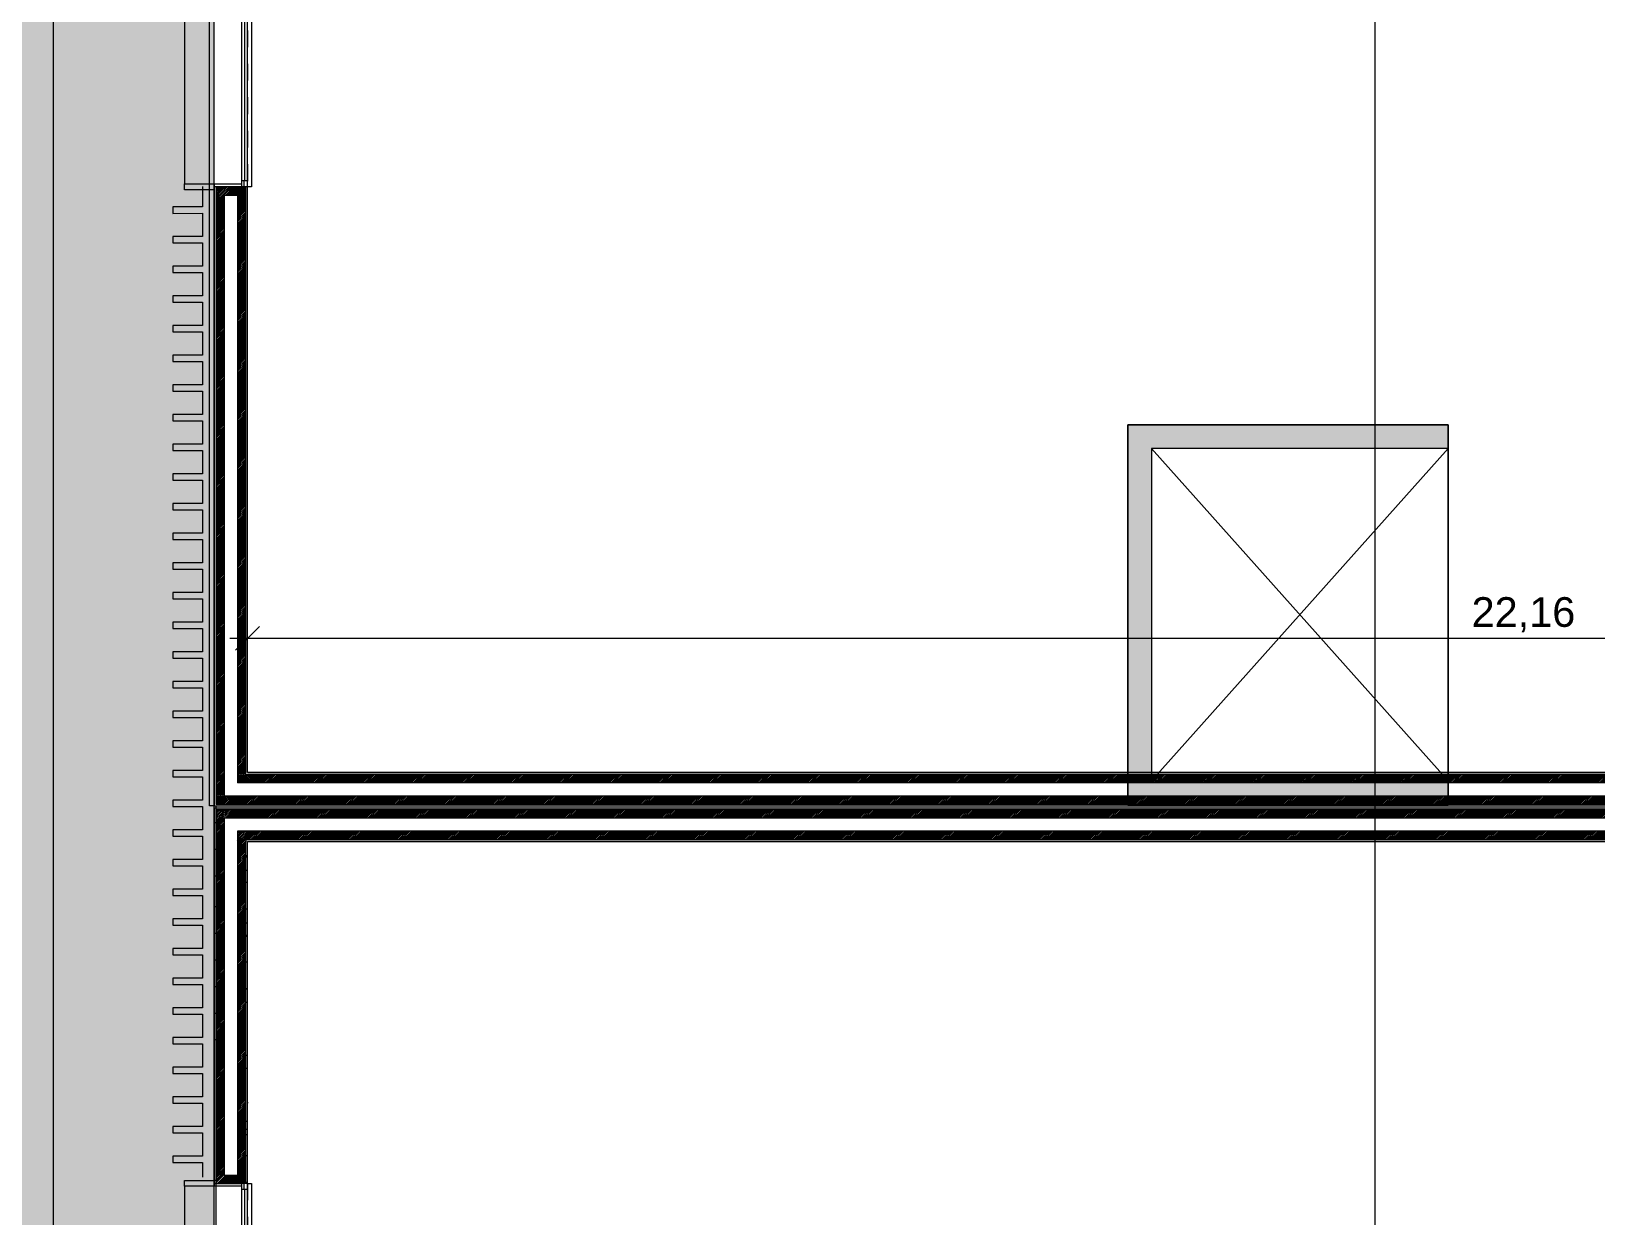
# Model space of a CAD drawing. Header units: millimetres. Extents: x -284281 to 1648660, y -821378 to -151356.
# Drawn here: x 161319 to 174504, y -234850 to -224868 of the extents above; entities that cross this region are included whole.
import ezdxf

# ---------------------------------------------------------------- set-up
doc = ezdxf.new("R2010")
doc.units = ezdxf.units.MM
doc.header["$MEASUREMENT"] = 0
doc.set_wipeout_variables(frame=1)
doc.linetypes.add('Traits', pattern=[282.222223, 141.111112, -141.111112])
doc.linetypes.add('Wipeout_Contour', pattern=[1000, 0, -1000])
for name, color, linetype in [('Cotations - 1_100', 7, 'Continuous'), ('Fenêtres ARCHICAD', 7, 'Continuous'), ('Marques - Coupes', 7, 'Continuous'), ('Nouveau_0', 7, 'Continuous'), ('Nouveau_Co-Structure', 7, 'Continuous'), ('Sols_ Dalles', 7, 'Continuous')]:
    doc.layers.add(name, color=color, linetype=linetype)
doc.styles.add('STYLE_GENERE_2', font='arial.ttf')
doc.dimstyles.new('STYLE_GENERE__1', dxfattribs={"dimtxt": 250, "dimasz": 190, "dimexe": 0.18, "dimexo": 0.0625, "dimgap": 0, "dimtad": 1, "dimtih": 1, "dimtoh": 1, "dimlfac": 0.001, "dimzin": 0, "dimdsep": 46, "dimtxsty": 'STYLE_GENERE_2', "dimblk": 'ARROWHEAD_6', "dimblk1": 'ARROWHEAD_6', "dimblk2": 'ARROWHEAD_6', "dimcen": 0.09, "dimse1": 1, "dimse2": 1, "dimclrd": 7, "dimclre": 7, "dimclrt": 7, "dimazin": 0, "dimtfac": 1, "dimtdec": 4, "dimtmove": 0, "dimatfit": 3, "dimfxl": 1, "dimtolj": 1, "dimtzin": 0, "dimarcsym": 0})
pattern_1 = [(45, (0, 175), (-55.68466, 55.68466), [0, -52.5, 0, -78.75]), (110, (175, 175), (74.000794, 26.934086), [0, -38.5, 0, -66.5])]
pattern_2 = [(45, (0, 0), (-7.0710678, 7.0710678), [])]

# ---------------------------------------------------------------- blocks, each defined once
blk = doc.blocks.new('Fenêtre 25_2')
at = {"layer": 'Fenêtres ARCHICAD', "color": 7, "linetype": 'Continuous', "lineweight": 5}
for p, q in [((-775, 480), (-825, 480)), ((-825, 480), (-825, 230)), ((-775, 480), (775, 480)), ((-775, 230), (-775, 480)), ((825, 480), (775, 480)), ((775, 480), (775, 230)), ((825, 230), (825, 480)), ((-825, 230), (-775, 230)), ((-825, 230), (-800, 230)), ((-825, 230), (-800, 230)), ((-775, 230), (-800, 230)), ((-800, 230), (-800, 0)), ((-800, 215), (-800, 230)), ((-800, 215), (-800, 230)), ((-800, 145), (-800, 215)), ((-800, 145), (-800, 215)), ((-800, 145), (-800, 215)), ((-800, 145), (-800, 215)), ((-775, 0), (-775, 230)), ((800, 230), (775, 230)), ((775, 230), (775, 0)), ((775, 230), (825, 230)), ((800, 0), (800, 230)), ((800, 215), (800, 230)), ((800, 215), (800, 230)), ((800, 230), (825, 230)), ((800, 230), (825, 230)), ((800, 145), (800, 215)), ((800, 145), (800, 215)), ((800, 145), (800, 215)), ((800, 145), (800, 215)), ((-800, 0), (-775, 0)), ((775, 0), (800, 0)), ((-800, -20), (800, -20)), ((-800, -50), (-800, -83)), ((-800, -83), (800, -83)), ((800, -83), (800, -50))]:
    blk.add_line(p, q, dxfattribs=at)
at = {"layer": 'Fenêtres ARCHICAD', "color": 7, "linetype": 'Traits', "lineweight": 5}
blk.add_line((-800, -50), (800, -50), dxfattribs=at)
at = {"color": 254, "linetype": 'Wipeout_Contour', "lineweight": 0, "ltscale": 3003.33026}
blk.add_wipeout([(-750, 0), (-750, -50), (750, -50), (750, 0)], dxfattribs=at).dxf.layer = 'Fenêtres ARCHICAD'
at = {"layer": 'Fenêtres ARCHICAD', "color": 7, "linetype": 'Continuous', "lineweight": 5}
for p, q in [((-800, 35), (-800, 145)), ((-800, 35), (-800, 145)), ((-800, 35), (-800, 145)), ((-800, 35), (-800, 145)), ((800, 35), (800, 145)), ((800, 35), (800, 145)), ((800, 35), (800, 145)), ((800, 35), (800, 145)), ((-800, 0), (-800, 35)), ((-800, 0), (-800, 35)), ((-800, 0), (-750, 0)), ((-800, -35), (-800, 0)), ((-800, -35), (-800, 0)), ((-750, 0), (-750, -50)), ((-750, 0), (750, 0)), ((750, -50), (750, 0)), ((750, 0), (800, 0)), ((800, 0), (800, 35)), ((800, 0), (800, 35)), ((800, -35), (800, 0)), ((800, -35), (800, 0)), ((-800, -50), (-800, -35)), ((-800, -50), (-800, -35)), ((-750, -50), (-800, -50)), ((-750, -25), (750, -25)), ((750, -50), (-750, -50)), ((800, -50), (750, -50)), ((800, -50), (800, -35)), ((800, -50), (800, -35))]:
    blk.add_line(p, q, dxfattribs=at)
blk = doc.blocks.new('Mur_10_1', base_point=(162861, -188434))
at = {"color": 254, "linetype": 'Wipeout_Contour', "lineweight": 0, "ltscale": 848699.429762}
blk.add_wipeout([(163141, -231116), (163126, -231131), (163141, -231131)], dxfattribs=at)
at = {"color": 254, "linetype": 'Wipeout_Contour', "lineweight": 0, "ltscale": 848891.2177}
blk.add_wipeout([(162876, -231381), (162861, -231396), (162876, -231396)], dxfattribs=at)
at = {"linetype": 'Continuous', "lineweight": 5, "true_color": 0x5f5f5f}
h = blk.add_hatch(dxfattribs=at)
h.set_pattern_fill('ENDUIT_0001', color=251, style=0, pattern_type=2)
h.set_pattern_definition(pattern_1)
h.paths.add_polyline_path([(163141, -231116), (163126, -231131), (163141, -231131)])
h = blk.add_hatch(dxfattribs=at)
h.set_pattern_fill('ENDUIT_0001', color=251, style=0, pattern_type=2)
h.set_pattern_definition(pattern_1)
h.paths.add_polyline_path([(162876, -231381), (162861, -231396), (162876, -231396)])
at = {"color": 254, "linetype": 'Wipeout_Contour', "lineweight": 0, "ltscale": 848898.688062}
blk.add_wipeout([(162946, -231311), (162876, -231381), (162946, -231381)], dxfattribs=at)
at = {"linetype": 'Continuous', "lineweight": 5, "true_color": 0x5f5f5f}
h = blk.add_hatch(dxfattribs=at)
h.set_pattern_fill('BRIQUES_TERRE_CUITE__INT_97', color=251, style=0, pattern_type=2)
h.set_pattern_definition(pattern_2)
h.paths.add_polyline_path([(162946, -231311), (162876, -231381), (162946, -231381)])
at = {"color": 254, "linetype": 'Wipeout_Contour', "lineweight": 0, "ltscale": 1123339.179063135}
blk.add_wipeout([(162861, -231381), (162876, -231381), (162876, -226178), (162861, -226178)], dxfattribs=at)
at = {"color": 254, "linetype": 'Wipeout_Contour', "lineweight": 0, "ltscale": 848861.354409}
blk.add_wipeout([(163056, -231201), (162946, -231311), (163056, -231311)], dxfattribs=at)
at = {"linetype": 'Continuous', "lineweight": 5, "true_color": 0x5f5f5f}
h = blk.add_hatch(dxfattribs=at)
h.set_pattern_fill('ENDUIT_0001', color=251, style=0, pattern_type=2)
h.set_pattern_definition(pattern_1)
h.paths.add_polyline_path([(162861, -231381), (162876, -231381), (162876, -226178), (162861, -226178)])
at = {"color": 254, "linetype": 'Wipeout_Contour', "lineweight": 0, "ltscale": 848768.42288}
blk.add_wipeout([(163126, -231131), (163056, -231201), (163126, -231201)], dxfattribs=at)
at = {"linetype": 'Continuous', "lineweight": 5, "true_color": 0x5f5f5f}
h = blk.add_hatch(dxfattribs=at)
h.set_pattern_fill('BRIQUES_TERRE_CUITE__INT_97', color=251, style=0, pattern_type=2)
h.set_pattern_definition(pattern_2)
h.paths.add_polyline_path([(163126, -231131), (163056, -231201), (163126, -231201)])
at = {"color": 254, "linetype": 'Wipeout_Contour', "lineweight": 0, "ltscale": 1123380.132148636}
blk.add_wipeout([(162876, -231311), (162946, -231311), (162946, -226248), (162876, -226178)], dxfattribs=at)
at = {"color": 254, "linetype": 'Wipeout_Contour', "lineweight": 0, "ltscale": 848870.075633}
blk.add_wipeout([(162876, -231381), (162861, -231381), (162861, -231396)], dxfattribs=at)
at = {"linetype": 'Continuous', "lineweight": 5, "true_color": 0x5f5f5f}
h = blk.add_hatch(dxfattribs=at)
h.set_pattern_fill('BRIQUES_TERRE_CUITE__INT_97', color=251, style=0, pattern_type=2)
h.set_pattern_definition(pattern_2)
h.paths.add_polyline_path([(162876, -231311), (162946, -231311), (162946, -226248), (162876, -226178)])
h = blk.add_hatch(dxfattribs=at)
h.set_pattern_fill('ENDUIT_0001', color=251, style=0, pattern_type=2)
h.set_pattern_definition(pattern_1)
h.paths.add_polyline_path([(162876, -231381), (162861, -231381), (162861, -231396)])
at = {"color": 254, "linetype": 'Wipeout_Contour', "lineweight": 0, "ltscale": 1123521.203440838}
blk.add_wipeout([(163126, -226178), (163126, -231116), (163141, -231116), (163141, -226178)], dxfattribs=at)
at = {"linetype": 'Continuous', "lineweight": 5, "true_color": 0x5f5f5f}
h = blk.add_hatch(dxfattribs=at)
h.set_pattern_fill('ENDUIT_0001', color=251, style=0, pattern_type=2)
h.set_pattern_definition(pattern_1)
h.paths.add_polyline_path([(163126, -226178), (163126, -231116), (163141, -231116), (163141, -226178)])
at = {"color": 254, "linetype": 'Wipeout_Contour', "lineweight": 0, "ltscale": 1123465.981624034}
blk.add_wipeout([(162946, -226248), (162946, -231201), (163056, -231201), (163056, -226248)], dxfattribs=at)
at = {"color": 254, "linetype": 'Wipeout_Contour', "lineweight": 0, "ltscale": 848800.909729}
blk.add_wipeout([(162946, -231311), (162876, -231311), (162876, -231381)], dxfattribs=at)
at = {"linetype": 'Continuous', "lineweight": 5, "true_color": 0x5f5f5f}
h = blk.add_hatch(dxfattribs=at)
h.set_pattern_fill('BRIQUES_TERRE_CUITE__INT_97', color=251, style=0, pattern_type=2)
h.set_pattern_definition(pattern_2)
h.paths.add_polyline_path([(162946, -231311), (162876, -231311), (162876, -231381)])
at = {"color": 7, "linetype": 'Continuous', "lineweight": 5}
for p, q in [((162876, -231311), (162876, -231381)), ((162876, -231381), (162946, -231381))]:
    blk.add_line(p, q, dxfattribs=at)
at = {"color": 7, "linetype": 'Continuous', "lineweight": 5, "flags": 128}
blk.add_lwpolyline([(162861, -231396), (162876, -231396)], dxfattribs=at)
at = {"color": 254, "linetype": 'Wipeout_Contour', "lineweight": 0, "ltscale": 848678.284792}
blk.add_wipeout([(163126, -231116), (163126, -231131), (163141, -231116)], dxfattribs=at)
at = {"linetype": 'Continuous', "lineweight": 5, "true_color": 0x5f5f5f}
h = blk.add_hatch(dxfattribs=at)
h.set_pattern_fill('ENDUIT_0001', color=251, style=0, pattern_type=2)
h.set_pattern_definition(pattern_1)
h.paths.add_polyline_path([(163126, -231116), (163126, -231131), (163141, -231116)])
at = {"color": 254, "linetype": 'Wipeout_Contour', "lineweight": 0, "ltscale": 848707.82979}
blk.add_wipeout([(163056, -231201), (162946, -231201), (162946, -231311)], dxfattribs=at)
at = {"color": 7, "linetype": 'Continuous', "lineweight": 5}
for p, q in [((162946, -231201), (162946, -231311)), ((162946, -231311), (163056, -231311))]:
    blk.add_line(p, q, dxfattribs=at)
at = {"color": 254, "linetype": 'Wipeout_Contour', "lineweight": 0, "ltscale": 1123446.989422702}
blk.add_wipeout([(163056, -226178), (163056, -231131), (163126, -231131), (163126, -226178)], dxfattribs=at)
at = {"linetype": 'Continuous', "lineweight": 5, "true_color": 0x5f5f5f}
h = blk.add_hatch(dxfattribs=at)
h.set_pattern_fill('BRIQUES_TERRE_CUITE__INT_97', color=251, style=0, pattern_type=2)
h.set_pattern_definition(pattern_2)
h.paths.add_polyline_path([(163056, -226178), (163056, -231131), (163126, -231131), (163126, -226178)])
at = {"color": 7, "linetype": 'Continuous', "lineweight": 5}
blk.add_line((163141, -226178), (163126, -226178), dxfattribs=at)
at = {"color": 254, "linetype": 'Wipeout_Contour', "lineweight": 0, "ltscale": 1115244.26080094}
blk.add_wipeout([(162946, -226248), (163056, -226248), (163056, -226178), (162876, -226178)], dxfattribs=at)
at = {"color": 254, "linetype": 'Wipeout_Contour', "lineweight": 0, "ltscale": 848670.630811}
blk.add_wipeout([(163056, -231131), (163056, -231201), (163126, -231131)], dxfattribs=at)
at = {"linetype": 'Continuous', "lineweight": 5, "true_color": 0x5f5f5f}
h = blk.add_hatch(dxfattribs=at)
h.set_pattern_fill('BRIQUES_TERRE_CUITE__INT_97', color=251, style=0, pattern_type=2)
h.set_pattern_definition(pattern_2)
h.paths.add_polyline_path([(162946, -226248), (163056, -226248), (163056, -226178), (162876, -226178)])
h = blk.add_hatch(dxfattribs=at)
h.set_pattern_fill('BRIQUES_TERRE_CUITE__INT_97', color=251, style=0, pattern_type=2)
h.set_pattern_definition(pattern_2)
h.paths.add_polyline_path([(163056, -231131), (163056, -231201), (163126, -231131)])
at = {"color": 7, "linetype": 'Continuous', "lineweight": 5}
for p, q in [((162861, -226178), (162861, -226203)), ((162876, -226178), (162861, -226178)), ((162876, -226178), (162876, -231311)), ((162946, -226178), (162876, -226178)), ((162946, -226178), (162876, -226178)), ((163056, -226178), (162946, -226178)), ((163056, -226178), (162946, -226178)), ((162946, -226248), (162946, -231201)), ((162946, -226248), (163056, -226248)), ((163091, -226178), (163056, -226178)), ((163056, -226248), (163056, -231131)), ((163126, -226178), (163091, -226178)), ((163126, -231131), (163126, -226178)), ((163056, -231131), (163056, -231201)), ((163126, -231131), (163141, -231131)), ((163056, -231201), (163126, -231201))]:
    blk.add_line(p, q, dxfattribs=at)
at = {"color": 7, "linetype": 'Continuous', "lineweight": 5, "flags": 128}
for points in [[(162861, -226178), (162861, -231396)], [(163141, -231116), (163141, -226178)]]:
    blk.add_lwpolyline(points, dxfattribs=at)
at = {"layer": 'Fenêtres ARCHICAD', "color": 7, "linetype": 'Continuous', "lineweight": 5, "xscale": -1, "zscale": 1000, "rotation": 89.99999999999993}
blk.add_blockref('Fenêtre 25_2', (163091, -225378), dxfattribs=at)
blk = doc.blocks.new('Mur_11_1', base_point=(162861, -231416))
at = {"color": 254, "linetype": 'Wipeout_Contour', "lineweight": 0, "ltscale": 848969.024952}
blk.add_wipeout([(162861, -231431), (162876, -231431), (162861, -231416)], dxfattribs=at)
at = {"color": 254, "linetype": 'Wipeout_Contour', "lineweight": 0, "ltscale": 850076.726089}
blk.add_wipeout([(163141, -231696), (163126, -231681), (163126, -231696)], dxfattribs=at)
at = {"linetype": 'Continuous', "lineweight": 5, "true_color": 0x5f5f5f}
h = blk.add_hatch(dxfattribs=at)
h.set_pattern_fill('ENDUIT_0001', color=251, style=0, pattern_type=2)
h.set_pattern_definition(pattern_1)
h.paths.add_polyline_path([(162861, -231431), (162876, -231431), (162861, -231416)])
h = blk.add_hatch(dxfattribs=at)
h.set_pattern_fill('ENDUIT_0001', color=251, style=0, pattern_type=2)
h.set_pattern_definition(pattern_1)
h.paths.add_polyline_path([(163141, -231696), (163126, -231681), (163126, -231696)])
at = {"color": 254, "linetype": 'Wipeout_Contour', "lineweight": 0, "ltscale": 849153.337118}
blk.add_wipeout([(162946, -231501), (162876, -231431), (162876, -231501)], dxfattribs=at)
at = {"linetype": 'Continuous', "lineweight": 5, "true_color": 0x5f5f5f}
h = blk.add_hatch(dxfattribs=at)
h.set_pattern_fill('BRIQUES_TERRE_CUITE__INT_97', color=251, style=0, pattern_type=2)
h.set_pattern_definition(pattern_2)
h.paths.add_polyline_path([(162946, -231501), (162876, -231431), (162876, -231501)])
at = {"color": 254, "linetype": 'Wipeout_Contour', "lineweight": 0, "ltscale": 1146913.381719927}
blk.add_wipeout([(162876, -231416), (162876, -231431), (175535, -231431), (175535, -231416)], dxfattribs=at)
at = {"color": 254, "linetype": 'Wipeout_Contour', "lineweight": 0, "ltscale": 849534.38056}
blk.add_wipeout([(163056, -231611), (162946, -231501), (162946, -231611)], dxfattribs=at)
at = {"linetype": 'Continuous', "lineweight": 5, "true_color": 0x5f5f5f}
h = blk.add_hatch(dxfattribs=at)
h.set_pattern_fill('ENDUIT_0001', color=251, style=0, pattern_type=2)
h.set_pattern_definition(pattern_1)
h.paths.add_polyline_path([(162876, -231416), (162876, -231431), (175535, -231431), (175535, -231416)])
at = {"color": 254, "linetype": 'Wipeout_Contour', "lineweight": 0, "ltscale": 849905.731992}
blk.add_wipeout([(163126, -231681), (163056, -231611), (163056, -231681)], dxfattribs=at)
at = {"linetype": 'Continuous', "lineweight": 5, "true_color": 0x5f5f5f}
h = blk.add_hatch(dxfattribs=at)
h.set_pattern_fill('BRIQUES_TERRE_CUITE__INT_97', color=251, style=0, pattern_type=2)
h.set_pattern_definition(pattern_2)
h.paths.add_polyline_path([(163126, -231681), (163056, -231611), (163056, -231681)])
at = {"color": 254, "linetype": 'Wipeout_Contour', "lineweight": 0, "ltscale": 848963.997847}
blk.add_wipeout([(162876, -231416), (162861, -231416), (162876, -231431)], dxfattribs=at)
at = {"color": 254, "linetype": 'Wipeout_Contour', "lineweight": 0, "ltscale": 1147131.200118896}
blk.add_wipeout([(162946, -231501), (175535, -231501), (175535, -231431), (162946, -231431)], dxfattribs=at)
at = {"linetype": 'Continuous', "lineweight": 5, "true_color": 0x5f5f5f}
h = blk.add_hatch(dxfattribs=at)
h.set_pattern_fill('ENDUIT_0001', color=251, style=0, pattern_type=2)
h.set_pattern_definition(pattern_1)
h.paths.add_polyline_path([(162876, -231416), (162861, -231416), (162876, -231431)])
h = blk.add_hatch(dxfattribs=at)
h.set_pattern_fill('BRIQUES_TERRE_CUITE__INT_97', color=251, style=0, pattern_type=2)
h.set_pattern_definition(pattern_2)
h.paths.add_polyline_path([(162946, -231501), (175535, -231501), (175535, -231431), (162946, -231431)])
at = {"color": 254, "linetype": 'Wipeout_Contour', "lineweight": 0, "ltscale": 1148074.211919169}
blk.add_wipeout([(175535, -231681), (163141, -231681), (163141, -231696), (175535, -231696)], dxfattribs=at)
at = {"linetype": 'Continuous', "lineweight": 5, "true_color": 0x5f5f5f}
h = blk.add_hatch(dxfattribs=at)
h.set_pattern_fill('ENDUIT_0001', color=251, style=0, pattern_type=2)
h.set_pattern_definition(pattern_1)
h.paths.add_polyline_path([(175535, -231681), (163141, -231681), (163141, -231696), (175535, -231696)])
at = {"color": 254, "linetype": 'Wipeout_Contour', "lineweight": 0, "ltscale": 849134.989638}
blk.add_wipeout([(162946, -231431), (162876, -231431), (162946, -231501)], dxfattribs=at)
at = {"color": 254, "linetype": 'Wipeout_Contour', "lineweight": 0, "ltscale": 1147548.469455277}
blk.add_wipeout([(163056, -231611), (175535, -231611), (175535, -231501), (163056, -231501)], dxfattribs=at)
at = {"linetype": 'Continuous', "lineweight": 5, "true_color": 0x5f5f5f}
h = blk.add_hatch(dxfattribs=at)
h.set_pattern_fill('BRIQUES_TERRE_CUITE__INT_97', color=251, style=0, pattern_type=2)
h.set_pattern_definition(pattern_2)
h.paths.add_polyline_path([(162946, -231431), (162876, -231431), (162946, -231501)])
at = {"color": 7, "linetype": 'Continuous', "lineweight": 5}
for p, q in [((162876, -231431), (162876, -231501)), ((162946, -231431), (162876, -231431)), ((175535, -231431), (162946, -231431))]:
    blk.add_line(p, q, dxfattribs=at)
at = {"color": 7, "linetype": 'Continuous', "lineweight": 5, "flags": 128}
for points in [[(162861, -231416), (162861, -231431)], [(175535, -231416), (162861, -231416)]]:
    blk.add_lwpolyline(points, dxfattribs=at)
at = {"color": 254, "linetype": 'Wipeout_Contour', "lineweight": 0, "ltscale": 850071.703664}
blk.add_wipeout([(163141, -231681), (163126, -231681), (163141, -231696)], dxfattribs=at)
at = {"linetype": 'Continuous', "lineweight": 5, "true_color": 0x5f5f5f}
h = blk.add_hatch(dxfattribs=at)
h.set_pattern_fill('ENDUIT_0001', color=251, style=0, pattern_type=2)
h.set_pattern_definition(pattern_1)
h.paths.add_polyline_path([(163141, -231681), (163126, -231681), (163141, -231696)])
at = {"color": 254, "linetype": 'Wipeout_Contour', "lineweight": 0, "ltscale": 849506.356769}
blk.add_wipeout([(163056, -231501), (162946, -231501), (163056, -231611)], dxfattribs=at)
at = {"color": 7, "linetype": 'Continuous', "lineweight": 5}
for p, q in [((162946, -231501), (162946, -231611)), ((163056, -231501), (162946, -231501)), ((175535, -231501), (163056, -231501))]:
    blk.add_line(p, q, dxfattribs=at)
at = {"color": 254, "linetype": 'Wipeout_Contour', "lineweight": 0, "ltscale": 1147919.695478891}
blk.add_wipeout([(163126, -231681), (175535, -231681), (175535, -231611), (163126, -231611)], dxfattribs=at)
at = {"linetype": 'Continuous', "lineweight": 5, "true_color": 0x5f5f5f}
h = blk.add_hatch(dxfattribs=at)
h.set_pattern_fill('BRIQUES_TERRE_CUITE__INT_97', color=251, style=0, pattern_type=2)
h.set_pattern_definition(pattern_2)
h.paths.add_polyline_path([(163126, -231681), (175535, -231681), (175535, -231611), (163126, -231611)])
at = {"color": 254, "linetype": 'Wipeout_Contour', "lineweight": 0, "ltscale": 849887.399484}
blk.add_wipeout([(163126, -231611), (163056, -231611), (163126, -231681)], dxfattribs=at)
at = {"linetype": 'Continuous', "lineweight": 5, "true_color": 0x5f5f5f}
h = blk.add_hatch(dxfattribs=at)
h.set_pattern_fill('BRIQUES_TERRE_CUITE__INT_97', color=251, style=0, pattern_type=2)
h.set_pattern_definition(pattern_2)
h.paths.add_polyline_path([(163126, -231611), (163056, -231611), (163126, -231681)])
at = {"color": 7, "linetype": 'Continuous', "lineweight": 5}
for p, q in [((163056, -231611), (163056, -231681)), ((163126, -231611), (163056, -231611)), ((175535, -231611), (163126, -231611)), ((163126, -231681), (163126, -231696)), ((163126, -231681), (175535, -231681))]:
    blk.add_line(p, q, dxfattribs=at)
at = {"color": 7, "linetype": 'Continuous', "lineweight": 5, "flags": 128}
blk.add_lwpolyline([(163141, -231696), (175535, -231696)], dxfattribs=at)
blk = doc.blocks.new('Mur_85_1', base_point=(162861, -259411))
at = {"color": 254, "linetype": 'Wipeout_Contour', "lineweight": 0, "ltscale": 1137138.523913201}
blk.add_wipeout([(162876, -231431), (162861, -231431), (162861, -234578), (162876, -234578)], dxfattribs=at)
at = {"color": 254, "linetype": 'Wipeout_Contour', "lineweight": 0, "ltscale": 1138179.424921374}
blk.add_wipeout([(163126, -231696), (163126, -234578), (163141, -234578), (163141, -231696)], dxfattribs=at)
at = {"linetype": 'Continuous', "lineweight": 5, "true_color": 0x5f5f5f}
h = blk.add_hatch(dxfattribs=at)
h.set_pattern_fill('ENDUIT_0001', color=251, style=0, pattern_type=2)
h.set_pattern_definition(pattern_1)
h.paths.add_polyline_path([(162876, -231431), (162861, -231431), (162861, -234578), (162876, -234578)])
h = blk.add_hatch(dxfattribs=at)
h.set_pattern_fill('ENDUIT_0001', color=251, style=0, pattern_type=2)
h.set_pattern_definition(pattern_1)
h.paths.add_polyline_path([(163126, -231696), (163126, -234578), (163141, -234578), (163141, -231696)])
at = {"color": 254, "linetype": 'Wipeout_Contour', "lineweight": 0, "ltscale": 1137292.913665939}
blk.add_wipeout([(162876, -231501), (162876, -234578), (162946, -234508), (162946, -231501)], dxfattribs=at)
at = {"linetype": 'Continuous', "lineweight": 5, "true_color": 0x5f5f5f}
h = blk.add_hatch(dxfattribs=at)
h.set_pattern_fill('BRIQUES_TERRE_CUITE__INT_97', color=251, style=0, pattern_type=2)
h.set_pattern_definition(pattern_2)
h.paths.add_polyline_path([(162876, -231501), (162876, -234578), (162946, -234508), (162946, -231501)])
at = {"color": 7, "linetype": 'Continuous', "lineweight": 5}
blk.add_line((162876, -231431), (162876, -231501), dxfattribs=at)
at = {"color": 254, "linetype": 'Wipeout_Contour', "lineweight": 0, "ltscale": 1137621.666478636}
blk.add_wipeout([(163056, -231611), (162946, -231611), (162946, -234508), (163056, -234508)], dxfattribs=at)
at = {"color": 7, "linetype": 'Continuous', "lineweight": 5}
blk.add_line((162946, -231501), (162946, -231611), dxfattribs=at)
at = {"color": 254, "linetype": 'Wipeout_Contour', "lineweight": 0, "ltscale": 1138057.442583674}
blk.add_wipeout([(163056, -231681), (163056, -234578), (163126, -234578), (163126, -231681)], dxfattribs=at)
at = {"linetype": 'Continuous', "lineweight": 5, "true_color": 0x5f5f5f}
h = blk.add_hatch(dxfattribs=at)
h.set_pattern_fill('BRIQUES_TERRE_CUITE__INT_97', color=251, style=0, pattern_type=2)
h.set_pattern_definition(pattern_2)
h.paths.add_polyline_path([(163056, -231681), (163056, -234578), (163126, -234578), (163126, -231681)])
at = {"color": 7, "linetype": 'Continuous', "lineweight": 5}
for p, q in [((163056, -231611), (163056, -231681)), ((163126, -231681), (163126, -231696)), ((163126, -234578), (163126, -231696)), ((163141, -234578), (163126, -234578))]:
    blk.add_line(p, q, dxfattribs=at)
at = {"color": 7, "linetype": 'Continuous', "lineweight": 5, "flags": 128}
blk.add_lwpolyline([(163141, -234578), (163141, -231696)], dxfattribs=at)
at = {"color": 254, "linetype": 'Wipeout_Contour', "lineweight": 0, "ltscale": 1142444.406656718}
blk.add_wipeout([(162946, -234508), (162876, -234578), (163056, -234578), (163056, -234508)], dxfattribs=at)
at = {"linetype": 'Continuous', "lineweight": 5, "true_color": 0x5f5f5f}
h = blk.add_hatch(dxfattribs=at)
h.set_pattern_fill('BRIQUES_TERRE_CUITE__INT_97', color=251, style=0, pattern_type=2)
h.set_pattern_definition(pattern_2)
h.paths.add_polyline_path([(162946, -234508), (162876, -234578), (163056, -234578), (163056, -234508)])
at = {"color": 7, "linetype": 'Continuous', "lineweight": 5}
for p, q in [((162876, -231501), (162876, -234578)), ((162946, -231611), (162946, -234508)), ((163056, -231681), (163056, -234508)), ((162861, -234553), (162861, -234578)), ((162946, -234508), (163056, -234508)), ((162876, -234578), (162861, -234578)), ((162946, -234578), (162876, -234578)), ((162946, -234578), (162876, -234578)), ((163056, -234578), (162946, -234578)), ((163056, -234578), (162946, -234578)), ((163091, -234578), (163056, -234578)), ((163126, -234578), (163091, -234578))]:
    blk.add_line(p, q, dxfattribs=at)
at = {"color": 7, "linetype": 'Continuous', "lineweight": 5, "flags": 128}
blk.add_lwpolyline([(162861, -231431), (162861, -234578)], dxfattribs=at)
at = {"layer": 'Fenêtres ARCHICAD', "color": 7, "linetype": 'Continuous', "lineweight": 5, "xscale": -1, "zscale": 1000, "rotation": 90}
blk.add_blockref('Fenêtre 25_2', (163091, -235378), dxfattribs=at)
blk = doc.blocks.new('Mur_134_1', base_point=(177876, -231396))
at = {"color": 254, "linetype": 'Wipeout_Contour', "lineweight": 0, "ltscale": 1146250.366192842}
blk.add_wipeout([(163141, -231116), (163141, -231131), (175535, -231131), (175535, -231116)], dxfattribs=at)
at = {"color": 254, "linetype": 'Wipeout_Contour', "lineweight": 0, "ltscale": 1146800.36952787}
blk.add_wipeout([(175535, -231381), (162876, -231381), (162876, -231396), (175535, -231396)], dxfattribs=at)
at = {"linetype": 'Continuous', "lineweight": 5, "true_color": 0x5f5f5f}
h = blk.add_hatch(dxfattribs=at)
h.set_pattern_fill('ENDUIT_0001', color=251, style=0, pattern_type=2)
h.set_pattern_definition(pattern_1)
h.paths.add_polyline_path([(163141, -231116), (163141, -231131), (175535, -231131), (175535, -231116)])
h = blk.add_hatch(dxfattribs=at)
h.set_pattern_fill('ENDUIT_0001', color=251, style=0, pattern_type=2)
h.set_pattern_definition(pattern_1)
h.paths.add_polyline_path([(175535, -231381), (162876, -231381), (162876, -231396), (175535, -231396)])
at = {"color": 254, "linetype": 'Wipeout_Contour', "lineweight": 0, "ltscale": 1146743.756640594}
blk.add_wipeout([(162946, -231381), (175535, -231381), (175535, -231311), (162946, -231311)], dxfattribs=at)
at = {"linetype": 'Continuous', "lineweight": 5, "true_color": 0x5f5f5f}
h = blk.add_hatch(dxfattribs=at)
h.set_pattern_fill('BRIQUES_TERRE_CUITE__INT_97', color=251, style=0, pattern_type=2)
h.set_pattern_definition(pattern_2)
h.paths.add_polyline_path([(162946, -231381), (175535, -231381), (175535, -231311), (162946, -231311)])
at = {"color": 7, "linetype": 'Continuous', "lineweight": 5}
for p, q in [((162876, -231381), (162946, -231381)), ((162946, -231381), (175535, -231381))]:
    blk.add_line(p, q, dxfattribs=at)
at = {"color": 7, "linetype": 'Continuous', "lineweight": 5, "flags": 128}
blk.add_lwpolyline([(162876, -231396), (175535, -231396)], dxfattribs=at)
at = {"color": 254, "linetype": 'Wipeout_Contour', "lineweight": 0, "ltscale": 1146579.970819577}
blk.add_wipeout([(163056, -231311), (175535, -231311), (175535, -231201), (163056, -231201)], dxfattribs=at)
at = {"color": 7, "linetype": 'Continuous', "lineweight": 5}
for p, q in [((162946, -231311), (163056, -231311)), ((163056, -231311), (175535, -231311))]:
    blk.add_line(p, q, dxfattribs=at)
at = {"color": 254, "linetype": 'Wipeout_Contour', "lineweight": 0, "ltscale": 1146370.209715633}
blk.add_wipeout([(163126, -231201), (175535, -231201), (175535, -231131), (163126, -231131)], dxfattribs=at)
at = {"linetype": 'Continuous', "lineweight": 5, "true_color": 0x5f5f5f}
h = blk.add_hatch(dxfattribs=at)
h.set_pattern_fill('BRIQUES_TERRE_CUITE__INT_97', color=251, style=0, pattern_type=2)
h.set_pattern_definition(pattern_2)
h.paths.add_polyline_path([(163126, -231201), (175535, -231201), (175535, -231131), (163126, -231131)])
at = {"color": 7, "linetype": 'Continuous', "lineweight": 5}
for p, q in [((163126, -231131), (163141, -231131)), ((175535, -231131), (163141, -231131)), ((163056, -231201), (163126, -231201)), ((163126, -231201), (175535, -231201))]:
    blk.add_line(p, q, dxfattribs=at)
at = {"color": 7, "linetype": 'Continuous', "lineweight": 5, "flags": 128}
blk.add_lwpolyline([(175535, -231116), (163141, -231116)], dxfattribs=at)
blk = doc.blocks.new('Tôle profilée 25')
at = {"color": 7, "linetype": 'Continuous', "lineweight": 5}
for p, q in [((0, 8347.3), (0, 8176.5)), ((-250, 8177.5), (-250, 8150)), ((0, 8176.5), (-250, 8177.5)), ((-250, 8150), (-250, 8122.5)), ((-250, 8122.5), (0, 8123.5)), ((0, 8123.5), (0, 7926.5)), ((-250, 7927.5), (-250, 7900)), ((0, 7926.5), (-250, 7927.5)), ((-250, 7900), (-250, 7872.5)), ((-250, 7872.5), (0, 7873.5)), ((0, 7873.5), (0, 7676.5)), ((-250, 7677.5), (-250, 7650)), ((0, 7676.5), (-250, 7677.5)), ((-250, 7650), (-250, 7622.5)), ((-250, 7622.5), (0, 7623.5)), ((0, 7623.5), (0, 7426.5)), ((-250, 7427.5), (-250, 7400)), ((0, 7426.5), (-250, 7427.5)), ((-250, 7400), (-250, 7372.5)), ((-250, 7372.5), (0, 7373.5)), ((0, 7373.5), (0, 7176.5)), ((-250, 7177.5), (-250, 7150)), ((0, 7176.5), (-250, 7177.5)), ((-250, 7150), (-250, 7122.5)), ((-250, 7122.5), (0, 7123.5)), ((0, 7123.5), (0, 6926.5)), ((-250, 6927.5), (-250, 6900)), ((0, 6926.5), (-250, 6927.5)), ((-250, 6900), (-250, 6872.5)), ((-250, 6872.5), (0, 6873.5)), ((0, 6873.5), (0, 6676.5)), ((-250, 6677.5), (-250, 6650)), ((0, 6676.5), (-250, 6677.5)), ((-250, 6650), (-250, 6622.5)), ((-250, 6622.5), (0, 6623.5)), ((0, 6623.5), (0, 6426.5)), ((-250, 6427.5), (-250, 6400)), ((0, 6426.5), (-250, 6427.5)), ((-250, 6400), (-250, 6372.5)), ((-250, 6372.5), (0, 6373.5)), ((0, 6373.5), (0, 6176.5)), ((-250, 6177.5), (-250, 6150)), ((0, 6176.5), (-250, 6177.5)), ((-250, 6150), (-250, 6122.5)), ((-250, 6122.5), (0, 6123.5)), ((0, 6123.5), (0, 5926.5)), ((-250, 5927.5), (-250, 5900)), ((0, 5926.5), (-250, 5927.5)), ((-250, 5900), (-250, 5872.5)), ((-250, 5872.5), (0, 5873.5)), ((0, 5873.5), (0, 5676.5)), ((-250, 5677.5), (-250, 5650)), ((0, 5676.5), (-250, 5677.5)), ((-250, 5650), (-250, 5622.5)), ((-250, 5622.5), (0, 5623.5)), ((0, 5623.5), (0, 5426.5)), ((-250, 5427.5), (-250, 5400)), ((0, 5426.5), (-250, 5427.5)), ((-250, 5400), (-250, 5372.5)), ((-250, 5372.5), (0, 5373.5)), ((0, 5373.5), (0, 5176.5)), ((-250, 5177.5), (-250, 5150)), ((0, 5176.5), (-250, 5177.5)), ((-250, 5150), (-250, 5122.5)), ((-250, 5122.5), (0, 5123.5)), ((0, 5123.5), (0, 4926.5)), ((-250, 4927.5), (-250, 4900)), ((0, 4926.5), (-250, 4927.5)), ((-250, 4900), (-250, 4872.5)), ((-250, 4872.5), (0, 4873.5)), ((0, 4873.5), (0, 4676.5)), ((-250, 4677.5), (-250, 4650)), ((0, 4676.5), (-250, 4677.5)), ((-250, 4650), (-250, 4622.5)), ((-250, 4622.5), (0, 4623.5)), ((0, 4623.5), (0, 4426.5)), ((-250, 4427.5), (-250, 4400)), ((0, 4426.5), (-250, 4427.5)), ((-250, 4400), (-250, 4372.5)), ((-250, 4372.5), (0, 4373.5)), ((0, 4373.5), (0, 4176.5)), ((-250, 4177.5), (-250, 4150)), ((0, 4176.5), (-250, 4177.5)), ((-250, 4150), (-250, 4122.5)), ((-250, 4122.5), (0, 4123.5)), ((0, 4123.5), (0, 3926.5)), ((-250, 3927.5), (-250, 3900)), ((0, 3926.5), (-250, 3927.5)), ((-250, 3900), (-250, 3872.5)), ((-250, 3872.5), (0, 3873.5)), ((0, 3873.5), (0, 3676.5)), ((-250, 3677.5), (-250, 3650)), ((0, 3676.5), (-250, 3677.5)), ((-250, 3650), (-250, 3622.5)), ((-250, 3622.5), (0, 3623.5)), ((0, 3623.5), (0, 3426.5)), ((-250, 3427.5), (-250, 3400)), ((0, 3426.5), (-250, 3427.5)), ((-250, 3400), (-250, 3372.5)), ((-250, 3372.5), (0, 3373.5)), ((0, 3373.5), (0, 3176.5)), ((-250, 3177.5), (-250, 3150)), ((0, 3176.5), (-250, 3177.5)), ((-250, 3150), (-250, 3122.5)), ((-250, 3122.5), (0, 3123.5)), ((0, 3123.5), (0, 2926.5)), ((-250, 2927.5), (-250, 2900)), ((0, 2926.5), (-250, 2927.5)), ((-250, 2900), (-250, 2872.5)), ((-250, 2872.5), (0, 2873.5)), ((0, 2873.5), (0, 2676.5)), ((-250, 2677.5), (-250, 2650)), ((0, 2676.5), (-250, 2677.5)), ((-250, 2650), (-250, 2622.5)), ((-250, 2622.5), (0, 2623.5)), ((0, 2623.5), (0, 2426.5)), ((-250, 2427.5), (-250, 2400)), ((0, 2426.5), (-250, 2427.5)), ((-250, 2400), (-250, 2372.5)), ((-250, 2372.5), (0, 2373.5)), ((0, 2373.5), (0, 2176.5)), ((-250, 2177.5), (-250, 2150)), ((0, 2176.5), (-250, 2177.5)), ((-250, 2150), (-250, 2122.5)), ((-250, 2122.5), (0, 2123.5)), ((0, 2123.5), (0, 1926.5)), ((-250, 1927.5), (-250, 1900)), ((0, 1926.5), (-250, 1927.5)), ((-250, 1900), (-250, 1872.5)), ((-250, 1872.5), (0, 1873.5)), ((0, 1873.5), (0, 1676.5)), ((-250, 1677.5), (-250, 1650)), ((0, 1676.5), (-250, 1677.5)), ((-250, 1650), (-250, 1622.5)), ((-250, 1622.5), (0, 1623.5)), ((0, 1623.5), (0, 1426.5)), ((-250, 1427.5), (-250, 1400)), ((0, 1426.5), (-250, 1427.5)), ((-250, 1400), (-250, 1372.5)), ((-250, 1372.5), (0, 1373.5)), ((0, 1373.5), (0, 1176.5)), ((-250, 1177.5), (-250, 1150)), ((0, 1176.5), (-250, 1177.5)), ((-250, 1150), (-250, 1122.5)), ((-250, 1122.5), (0, 1123.5)), ((0, 1123.5), (0, 926.5)), ((-250, 927.5), (-250, 900)), ((0, 926.5), (-250, 927.5)), ((-250, 900), (-250, 872.5)), ((-250, 872.5), (0, 873.5)), ((0, 873.5), (0, 676.5)), ((-250, 677.5), (-250, 650)), ((0, 676.5), (-250, 677.5)), ((-250, 650), (-250, 622.5)), ((-250, 622.5), (0, 623.5)), ((0, 623.5), (0, 426.5)), ((-250, 427.5), (-250, 400)), ((0, 426.5), (-250, 427.5)), ((-250, 400), (-250, 372.5)), ((-250, 372.5), (0, 373.5)), ((0, 373.5), (0, 176.5)), ((-250, 177.5), (-250, 150)), ((0, 176.5), (-250, 177.5)), ((-250, 150), (-250, 122.5)), ((-250, 122.5), (0, 123.5)), ((0, 123.5), (0, 0))]:
    blk.add_line(p, q, dxfattribs=at)
blk = doc.blocks.new('*D502')
at = {"layer": 'Cotations - 1_100', "color": 7, "linetype": 'Continuous', "lineweight": 5, "transparency": 16777216}
for p, q in [((163241, -235049), (163041, -235249)), ((163141, -235337), (163141, -234962)), ((194995, -235249), (195195, -235049)), ((195095, -235337), (195095, -234962)), ((162991, -235149), (163141, -235149)), ((163141, -235149), (195095, -235149)), ((195095, -235149), (195245, -235149))]:
    blk.add_line(p, q, dxfattribs=at)
at = {"layer": 'Cotations - 1_100', "color": 7, "lineweight": 5, "transparency": 16777216, "insert": (178690, -235099), "char_height": 250, "attachment_point": 7, "style": 'STYLE_GENERE_2'}
blk.add_mtext('\\A1;{\\pql;\\fArial|b0|i0|c0|p38;31,95}', dxfattribs=at)
blk = doc.blocks.new('ARROWHEAD_6')
at = {"color": 0, "linetype": 'Continuous', "lineweight": 0}
for p, q in [((0, 0), (-1, 0)), ((-0.5, -0.5), (0.5, 0.5))]:
    blk.add_line(p, q, dxfattribs=at)
blk = doc.blocks.new('*D503')
at = {"layer": 'Cotations - 1_100', "color": 7, "linetype": 'Continuous', "lineweight": 5, "transparency": 16777216}
for p, q in [((163141, -230171), (163141, -229796)), ((185296, -230171), (185296, -229796)), ((163241, -229884), (163041, -230084)), ((185396, -229884), (185196, -230084)), ((162991, -229984), (163141, -229984)), ((163141, -229984), (185296, -229984))]:
    blk.add_line(p, q, dxfattribs=at)
at = {"layer": 'Cotations - 1_100', "color": 7, "lineweight": 5, "transparency": 16777216, "char_height": 250, "attachment_point": 7, "style": 'STYLE_GENERE_2'}
for s, insert in [('\\A1;{\\pql;\\fArial|b0|i0|c0|p38;22,16}', (173458, -229934)), ('\\A1;{\\pql;\\fArial|b0|i0|c0|p38;0,28}', (184531, -229934))]:
    blk.add_mtext(s, dxfattribs=dict(at, insert=insert))
blk = doc.blocks.new('Plan de coupe_1_1', base_point=(172644, -165306))
at = {"layer": 'Marques - Coupes', "color": 7, "linetype": 'Continuous', "lineweight": 5}
blk.add_line((172644, -165556), (172644, -266659), dxfattribs=at)

msp = doc.modelspace()

# ---------------------------------------------------------------- hatches: boundary and pattern name
at = {"linetype": 'Continuous', "lineweight": 0, "true_color": 0x6f6f6f}
h = msp.add_hatch(color=8, dxfattribs=at)
h.paths.add_polyline_path([(141848.4421, -295062.57111), (269220.82107, -293826.86817), (269220.82107, -270902.73426), (268763.04853, -270902.73426), (254213.59981, -271040.57524), (254213.59981, -163437.63526), (153156.19977, -163437.63526), (153156.19977, -271040.57524), (153182.9625, -271040.57014), (153183.14559, -272000.51417, -0.4094273642), (149183.68145, -275935.04226), (141848.4421, -275935.04226)])
h.paths.add_polyline_path([(158435.58359, -260639.95299), (155145.58359, -260639.95299), (155145.58359, -248364.9528), (155145.58359, -243089.97435), (155145.58359, -242189.97435), (158435.58359, -242189.97435)], flags=0)
h.paths.add_polyline_path([(161503.43335, -171995.57011), (161503.43335, -193810.57122), (161503.43335, -230015.57011), (161503.43335, -260810.57129), (196775.04197, -260810.57129), (196775.04197, -222495.57011), (186955.54197, -222495.57011), (186955.54197, -218295.57011), (196754.55038, -218295.57011), (196754.55038, -208495.57004), (196754.55038, -204495.57011), (193355.54197, -204495.57011), (193355.54197, -195161.53481), (195576.03357, -195161.53481), (195576.03357, -189810.57129), (217850.06795, -189810.57129), (217850.06795, -262266.88531), (245610.04479, -262266.88531), (245610.04479, -253395.57129), (245626.03357, -253395.57129), (246426.03357, -253395.57129), (247826.03357, -253395.57129), (247826.03357, -248005.57129), (247826.03357, -246605.57129), (245626.03357, -246605.57129), (245610.04479, -246605.57129), (245610.04479, -171995.57011), (212806.27958, -171995.57011)], flags=0)
h.paths.add_polyline_path([(162737.04244, -269433.91257, -0.0903186603), (162858.77258, -268727.62319, -0.2014487277), (163912.63869, -267592.73981, -0.1042114453), (164718.00561, -267415.05524), (165317.97869, -267409.37112, -0.1040446075), (166125.35422, -267571.24421, -0.2382554567), (167284.25653, -268953.31764, -0.0551886218), (167336.83602, -269390.33428), (167338.93075, -269611.43843), (167351.04633, -270890.26697), (167092.5827, -271892.76052, -0.2679491924), (165370.08316, -272909.1243), (164770.11009, -272914.80843, -0.1937174639), (163379.25202, -272370.18517, -0.0705687558), (163028.66346, -271931.26196, -0.1316524976), (162751.25276, -270933.84526)], flags=0)
h.paths.add_polyline_path([(175327.75206, -275599.00212, -0.4157910988), (173316.98603, -273599.0311), (173316.98603, -273452.05237), (173330.48786, -267377.82411, -0.3805567013), (175316.98603, -265609.82626), (175394.71409, -265609.82626), (175394.71409, -270609.82626), (190394.71409, -270609.82626), (190394.71409, -265609.82626), (195356.19118, -265609.82626, -0.4142135624), (196856.19118, -267109.82626), (196856.19118, -273660.69924, -0.3455016121), (195137.28541, -275433.43196)], flags=0)
h.paths.add_polyline_path([(205510.09252, -271504.08297, -0.1344739343), (205230.94767, -270484.93746), (205230.94767, -268984.93746, -0.4142135624), (207230.94767, -266984.93746), (207830.94767, -266984.93746, -0.4142135624), (209830.94767, -268984.93746), (209830.94767, -270484.93746, -0.1288203455), (209574.03043, -271465.58136, -0.2709362909), (207830.94767, -272484.93746), (207230.94767, -272484.93746, -0.2649799965)], flags=0)
h.paths.add_polyline_path([(217862.68721, -273329.32486), (217869.94938, -267730.33623, -0.0985615086), (218100.71805, -266943.72092), (218117.68082, -266951.54513, -0.2588490016), (219955.479, -265605.82722), (219953.14148, -265587.29374), (220637.56856, -265587.29374), (220637.56856, -265687.29374), (220637.56856, -270687.29374), (250537.56856, -270687.29374), (250537.56856, -265687.29374), (252208.00356, -265687.29374), (254186.29382, -265687.29374), (254186.29382, -267687.29374), (254186.29382, -271062.25464, 0.001345761), (254186.3228, -271073.02067), (254197.20856, -273095.23292, -0.4142135624), (252208.00356, -275105.96997), (243484.53401, -275105.96997, -0.0051889555), (243431.43827, -275116.10287), (235447.992, -275196.19066), (220071.01237, -275253.23979, -0.3865533313), (217873.0891, -273475.38502, -0.0251892193)], flags=0)
at = {"layer": 'Sols_ Dalles', "linetype": 'Continuous', "lineweight": 0, "true_color": 0x2e271c}
msp.add_hatch(color=250, dxfattribs=at).paths.add_polyline_path([(161503.43335, -171995.57011), (161503.43335, -230015.57011), (161503.43335, -260810.57129), (196775.04197, -260810.57129), (196775.04197, -260795.57129), (196775.04197, -258649.98223), (196775.04197, -258010.55782), (196775.04197, -222495.57011), (186955.54197, -222495.57011), (186955.54197, -218295.57011), (196754.55038, -218295.57011), (196754.55038, -204495.57011), (193355.54197, -204495.57011), (193355.54197, -195161.53481), (195576.03357, -195161.53481), (195576.03357, -189810.57129), (217805.54197, -189810.57129), (217805.54197, -253395.57011), (217805.54197, -253415.57129), (219205.54197, -253415.57129), (219205.54197, -253395.57011), (219205.54197, -188410.57129), (191955.54197, -188410.57129), (191955.54197, -190035.07573), (194140.4759, -190023.06089), (194160.9675, -193749.51998), (191976.03357, -193761.53481), (191955.54197, -200380.57011), (191955.54197, -205895.57011), (195354.55038, -205895.57011), (195354.55038, -216895.57011), (185555.54197, -216895.57011), (185555.54197, -223895.57011), (195354.55038, -223895.57011), (195354.55038, -258649.98223), (195354.55038, -259410.57129), (163990.22193, -259410.57129), (162860.68142, -259410.57129), (162860.68142, -231415.57011), (162860.68142, -173395.57011), (244226.03357, -173395.57011), (244226.03357, -248005.57129), (245626.03357, -248005.57129), (246426.03357, -248005.57129), (246426.03357, -251817.03038), (245610.04479, -251817.03038), (244211.03357, -251817.03038), (244211.03357, -253395.57129), (246426.03357, -253395.57129), (247826.03357, -253395.57129), (247826.03357, -248005.57129), (247826.03357, -246605.57129), (245626.03357, -246605.57129), (245626.03357, -171995.57011)])

# ---------------------------------------------------------------- linework, layer by layer
at = {"layer": 'Sols_ Dalles', "color": 250, "linetype": 'Continuous', "lineweight": 5, "true_color": 0x1f1f1f}
for points in [[(245626.03357, -253415.57129), (245626.03357, -171995.57011), (161503.43335, -171995.57011), (161503.43335, -230015.57011), (161503.43335, -260810.57129)], [(162860.68142, -259410.57129), (162860.68142, -231415.57011), (162860.68142, -173395.57011), (244226.03357, -173395.57011), (244226.03357, -253415.57129)]]:
    msp.add_lwpolyline(points, dxfattribs=at)
at = {"layer": 'Sols_ Dalles', "color": 7, "linetype": 'Continuous', "lineweight": 5, "flags": 128}
msp.add_lwpolyline([(162820.43422, -188437.17603), (177875.54197, -188437.17603), (177875.54197, -231395.57011), (162820.43422, -231395.57011)], close=True, dxfattribs=at)

# ---------------------------------------------------------------- next in the draw order: block references
at = {"color": 7, "lineweight": 5}
msp.add_blockref('Mur_10_1', (162860.68142, -188433.9971), dxfattribs=at)

# ---------------------------------------------------------------- next in the draw order: block references
msp.add_blockref('Mur_11_1', (162860.68142, -231415.57011), dxfattribs=at)

# ---------------------------------------------------------------- next in the draw order: block references
msp.add_blockref('Mur_85_1', (162860.68142, -259410.57129), dxfattribs=at)

# ---------------------------------------------------------------- next in the draw order: block references
at = {"color": 7, "linetype": 'Continuous', "lineweight": 5, "zscale": 1000}
msp.add_blockref('Tôle profilée 25', (162760.68142, -234524.86948), dxfattribs=at)
at = {"color": 7, "lineweight": 5}
msp.add_blockref('Mur_134_1', (177875.54197, -231395.57011), dxfattribs=at)

# ---------------------------------------------------------------- next in the draw order: dimensions: what is measured, and where the dimension line sits
at = {"layer": 'Cotations - 1_100', "color": 7, "linetype": 'Continuous', "lineweight": 5}
dim = msp.add_linear_dim(base=(195095.04197, -235149.35803), p1=(163140.68142, -231695.57011), p2=(195095.04197, -231695.57011), dimstyle='STYLE_GENERE__1', dxfattribs=at)
dim.commit()
dim.dimension.update_dxf_attribs({"geometry": '*D502', "text_midpoint": (179110.43416, -234974.35803), "dimtype": 160})

# ---------------------------------------------------------------- next in the draw order: hatches: boundary and pattern name
at = {"layer": 'Nouveau_Co-Structure', "linetype": 'Continuous', "lineweight": 5}
for points in [[(170561.35045, -228183.92747), (170561.35045, -231208.92773), (170736.3499, -231208.92773), (170736.3499, -231383.92747), (173261.35045, -231383.92747), (173261.35045, -231183.92747), (170761.35045, -231183.92747), (170761.35045, -228383.92747), (173261.35045, -228383.92747), (173261.35045, -228183.92747)], [(170561.35045, -231383.92747), (170736.34991, -231383.92747), (170736.34991, -231208.92773), (170561.35045, -231208.92773)]]:
    msp.add_hatch(color=1, dxfattribs=at).paths.add_polyline_path(points)

# ---------------------------------------------------------------- next in the draw order: linework, layer by layer
at = {"layer": 'Nouveau_0', "color": 7, "linetype": 'Continuous', "lineweight": 5}
msp.add_lwpolyline([(195376.03357, -231395.57011), (195376.03357, -259395.57011), (162876.03357, -259395.57011), (162876.03357, -231395.57011)], close=True, dxfattribs=at)
at = {"layer": 'Nouveau_Co-Structure', "color": 96, "linetype": 'Continuous', "lineweight": 5, "true_color": 0x007c06}
for points in [[(173261.35045, -228183.92747), (173261.35045, -231383.92747), (170561.35045, -231383.92747), (170561.35045, -228183.92747)], [(173241.21541, -228183.92747), (170561.35045, -228183.92747), (170561.35045, -231383.92747), (173261.35045, -231383.92747), (173261.35045, -228183.92747)], [(173261.35045, -228383.92747), (170761.35045, -228383.92747), (170761.35045, -231183.92747), (173261.35045, -231183.92747)]]:
    msp.add_lwpolyline(points, close=True, dxfattribs=at)
at = {"layer": 'Nouveau_Co-Structure', "color": 30, "linetype": 'Continuous', "lineweight": 5}
msp.add_lwpolyline([(170761.35045, -228383.92747), (173261.35045, -231183.92747), (170761.35045, -231183.92747), (173261.35045, -228383.92747)], dxfattribs=at)

# ---------------------------------------------------------------- next in the draw order: block references
at = {"layer": 'Marques - Coupes', "color": 7, "lineweight": 5}
msp.add_blockref('Plan de coupe_1_1', (172643.74121, -165305.96839), dxfattribs=at)

# ---------------------------------------------------------------- next in the draw order: dimensions: what is measured, and where the dimension line sits
at = {"layer": 'Cotations - 1_100', "color": 7, "linetype": 'Continuous', "lineweight": 5}
dim = msp.add_linear_dim(base=(185296.03357, -229983.65602), p1=(163140.68142, -231115.57011), p2=(185296.03357, -231200.57011), dimstyle='STYLE_GENERE__1', dxfattribs=at)
dim.commit()
dim.dimension.update_dxf_attribs({"geometry": '*D503', "text_midpoint": (173878.35745, -229808.65602), "dimtype": 160})

doc.saveas('drawing.dxf')
